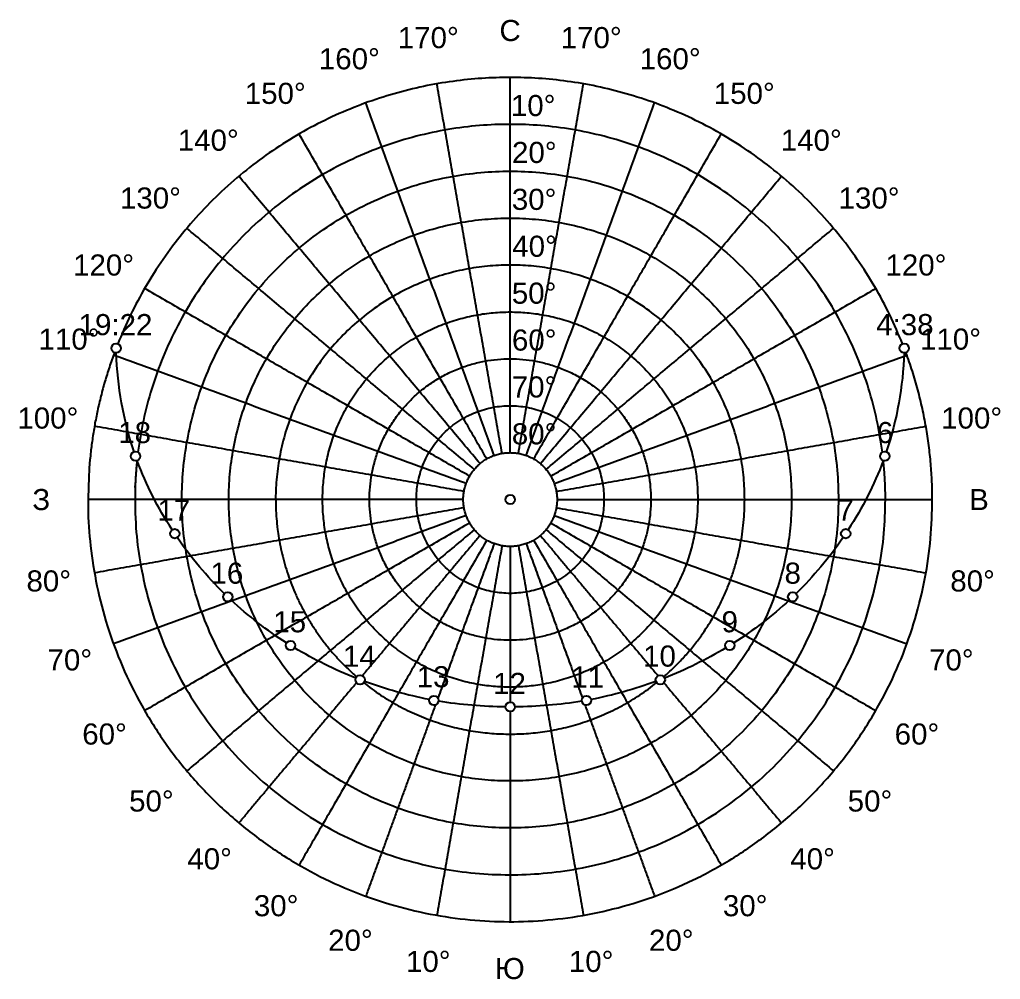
# Model space of a CAD drawing. Header units: metres. Extents: x -116 to 1000, y -497 to 102.
# Drawn here: x -104.6 to 104.5, y -102.3 to 102.3 of the extents above; entities that cross this region are included whole.
import ezdxf

# ---------------------------------------------------------------- set-up
doc = ezdxf.new("R2010")
doc.units = ezdxf.units.M
doc.layers.add('148', color=7, linetype='Continuous', true_color=0x000000)
doc.styles.add('Meters Architectural', font='arial.ttf')

msp = doc.modelspace()

# ---------------------------------------------------------------- linework, layer by layer
at = {"layer": '148'}
for centre in [(-84.02, 32.25), (84.02, 32.25), (-79.87, 9.24), (79.87, 9.24), (0, 0), (-71.53, -7.27), (71.53, -7.27), (-60.23, -20.74), (60.23, -20.74), (-46.81, -31.1), (46.81, -31.1), (-32.01, -38.41), (32.01, -38.41), (-16.26, -42.82), (16.26, -42.82), (0, -44.2)]:
    msp.add_circle(centre, 1, dxfattribs=at)
for points, weights, knots in [([(83.66, 33.18), (61.12, 90), (0, 90), (-61.12, 90), (-83.66, 33.18)], [0.89004139768, 0.780453835725, 1, 0.780453835725, 0.89004139768], [35.402648, 35.402648, 35.402648, 141.371669, 141.371669, 247.340691, 247.340691, 247.340691]), ([(79.36, 10.1), (70.46, 80), (0, 80), (-70.46, 80), (-79.36, 10.1)], [0.953296527249, 0.73269378537, 1, 0.73269378537, 0.953296527249], [10.977918, 10.977918, 10.977918, 125.663706, 125.663706, 240.349494, 240.349494, 240.349494]), ([(70, 0), (70, 70), (0, 70), (-70, 70), (-70, 0), (-70, -70), (0, -70), (70, -70), (70, 0)], [1, 0.707106781187, 1, 0.707106781187, 1, 0.707106781187, 1, 0.707106781187, 1], [0, 0, 0, 109.955743, 109.955743, 219.911486, 219.911486, 329.867229, 329.867229, 439.822972, 439.822972, 439.822972]), ([(60, 0), (60, 60), (0, 60), (-60, 60), (-60, 0), (-60, -60), (0, -60), (60, -60), (60, 0)], [1, 0.707106781187, 1, 0.707106781187, 1, 0.707106781187, 1, 0.707106781187, 1], [0, 0, 0, 94.24778, 94.24778, 188.495559, 188.495559, 282.743339, 282.743339, 376.991118, 376.991118, 376.991118]), ([(50, 0), (50, 50), (0, 50), (-50, 50), (-50, 0), (-50, -22.81), (-32.77, -37.77)], [1, 0.707106781187, 1, 0.707106781187, 1, 0.841040018341, 0.854622616339], [0, 0, 0, 78.539816, 78.539816, 157.079633, 157.079633, 199.705023, 199.705023, 199.705023]), ([(40, 0), (40, 40), (0, 40), (-40, 40), (-40, 0), (-40, -40), (0, -40), (40, -40), (40, 0)], [1, 0.707106781187, 1, 0.707106781187, 1, 0.707106781187, 1, 0.707106781187, 1], [0, 0, 0, 62.831853, 62.831853, 125.663706, 125.663706, 188.495559, 188.495559, 251.327412, 251.327412, 251.327412]), ([(-84.38, 31.32), (-90, 16.16), (-90, 0), (-90, -90), (0, -90), (90, -90), (90, 0)], [0.894255501435, 0.930758870506, 1, 0.707106781187, 1, 0.707106781187, 1], [249.32251, 249.32251, 249.32251, 282.743339, 282.743339, 424.115008, 424.115008, 565.486678, 565.486678, 565.486678]), ([(30, 0), (30, 30), (0, 30), (-30, 30), (-30, 0), (-30, -30), (0, -30), (30, -30), (30, 0)], [1, 0.707106781187, 1, 0.707106781187, 1, 0.707106781187, 1, 0.707106781187, 1], [0, 0, 0, 47.12389, 47.12389, 94.24778, 94.24778, 141.371669, 141.371669, 188.495559, 188.495559, 188.495559]), ([(20, 0), (20, 20), (0, 20), (-20, 20), (-20, 0), (-20, -20), (0, -20), (20, -20), (20, 0)], [1, 0.707106781187, 1, 0.707106781187, 1, 0.707106781187, 1, 0.707106781187, 1], [0, 0, 0, 31.415927, 31.415927, 62.831853, 62.831853, 94.24778, 94.24778, 125.663706, 125.663706, 125.663706]), ([(10, 0), (10, 10), (0, 10), (-10, 10), (-10, 0), (-10, -10), (0, -10), (10, -10), (10, 0)], [1, 0.707106781187, 1, 0.707106781187, 1, 0.707106781187, 1, 0.707106781187, 1], [0, 0, 0, 15.707963, 15.707963, 31.415927, 31.415927, 47.12389, 47.12389, 62.831853, 62.831853, 62.831853]), ([(-79.57, 8.29), (-80, 4.15), (-80, 0), (-80, -80), (0, -80), (80, -80), (80, 0)], [0.960914449148, 0.978943434088, 1, 0.707106781187, 1, 0.707106781187, 1], [242.293246, 242.293246, 242.293246, 251.327412, 251.327412, 376.991118, 376.991118, 502.654825, 502.654825, 502.654825]), ([(-31.23, -39.05), (-17.54, -50), (0, -50), (17.54, -50), (31.23, -39.05)], [0.856176432315, 0.87315276728, 1, 0.87315276728, 0.856176432315], [201.605147, 201.605147, 201.605147, 235.619449, 235.619449, 269.633751, 269.633751, 269.633751])]:
    msp.add_rational_spline(points, weights, degree=2, knots=knots, dxfattribs=at)
for points, degree in [([(0, 10), (0, 50), (0, 90)], 2), ([(-1.74, 9.85), (-8.68, 49.24), (-15.63, 88.63)], 2), ([(1.74, 9.85), (8.68, 49.24), (15.63, 88.63)], 2), ([(-3.42, 9.4), (-17.1, 46.98), (-30.78, 84.57)], 2), ([(3.42, 9.4), (17.1, 46.98), (30.78, 84.57)], 2), ([(-5, 8.66), (-25, 43.3), (-45, 77.94)], 2), ([(5, 8.66), (25, 43.3), (45, 77.94)], 2), ([(-6.43, 7.66), (-32.14, 38.3), (-57.85, 68.94)], 2), ([(6.43, 7.66), (32.14, 38.3), (57.85, 68.94)], 2), ([(-7.66, 6.43), (-38.3, 32.14), (-68.94, 57.85)], 2), ([(7.66, 6.43), (38.3, 32.14), (68.94, 57.85)], 2), ([(-8.66, 5), (-43.3, 25), (-77.94, 45)], 2), ([(8.66, 5), (43.3, 25), (77.94, 45)], 2), ([(-9.4, 3.42), (-46.98, 17.1), (-84.57, 30.78)], 2), ([(-80.19, 10.19), (-82.48, 16.97), (-83.73, 24.12), (-83.99, 31.25)], 3), ([(9.4, 3.42), (46.98, 17.1), (84.57, 30.78)], 2), ([(83.99, 31.25), (83.73, 24.12), (82.48, 16.97), (80.19, 10.19)], 3), ([(-9.85, 1.74), (-49.24, 8.68), (-88.63, 15.63)], 2), ([(9.85, 1.74), (49.24, 8.68), (88.63, 15.63)], 2), ([(-72.08, -6.43), (-75.09, -1.81), (-77.61, 3.13), (-79.53, 8.3)], 3), ([(79.53, 8.3), (77.61, 3.13), (75.09, -1.81), (72.08, -6.43)], 3), ([(-10, 0), (-50, 0), (-90, 0)], 2), ([(10, 0), (50, 0), (90, 0)], 2), ([(-9.85, -1.74), (-49.24, -8.68), (-88.63, -15.63)], 2), ([(9.85, -1.74), (49.24, -8.68), (88.63, -15.63)], 2), ([(-9.4, -3.42), (-46.98, -17.1), (-84.57, -30.78)], 2), ([(9.4, -3.42), (46.98, -17.1), (84.57, -30.78)], 2), ([(-8.66, -5), (-43.3, -25), (-77.94, -45)], 2), ([(8.66, -5), (43.3, -25), (77.94, -45)], 2), ([(-60.95, -20.04), (-64.67, -16.4), (-68.03, -12.39), (-70.97, -8.09)], 3), ([(-7.66, -6.43), (-38.3, -32.14), (-68.94, -57.85)], 2), ([(-6.43, -7.66), (-18.97, -22.6), (-31.51, -37.55)], 2), ([(6.43, -7.66), (18.97, -22.6), (31.51, -37.55)], 2), ([(7.66, -6.43), (38.3, -32.14), (68.94, -57.85)], 2), ([(70.97, -8.09), (68.03, -12.39), (64.67, -16.4), (60.95, -20.04)], 3), ([(-5, -8.66), (-25, -43.3), (-45, -77.94)], 2), ([(-1.74, -9.85), (-8.68, -49.24), (-15.63, -88.63)], 2), ([(-3.42, -9.4), (-9.41, -25.85), (-15.4, -42.31)], 2), ([(0, -10), (0, -26.6), (0, -43.2)], 2), ([(1.74, -9.85), (8.68, -49.24), (15.63, -88.63)], 2), ([(3.42, -9.4), (9.41, -25.85), (15.4, -42.31)], 2), ([(5, -8.66), (25, -43.3), (45, -77.94)], 2), ([(-47.66, -30.57), (-51.87, -27.89), (-55.85, -24.83), (-59.5, -21.42)], 3), ([(59.5, -21.42), (55.85, -24.83), (51.87, -27.89), (47.66, -30.57)], 3), ([(-32.94, -38.05), (-37.45, -36.27), (-41.81, -34.13), (-45.96, -31.62)], 3), ([(45.96, -31.62), (41.81, -34.13), (37.45, -36.27), (32.94, -38.05)], 3), ([(-32.77, -39.06), (-45.31, -54), (-57.85, -68.94)], 2), ([(-17.25, -42.63), (-21.95, -41.73), (-26.58, -40.43), (-31.07, -38.77)], 3), ([(31.07, -38.77), (26.58, -40.43), (21.95, -41.73), (17.25, -42.63)], 3), ([(32.77, -39.06), (45.31, -54), (57.85, -68.94)], 2), ([(-15.93, -43.76), (-23.35, -64.16), (-30.78, -84.57)], 2), ([(-1, -44.2), (-5.78, -44.15), (-10.56, -43.77), (-15.28, -42.98)], 3), ([(15.28, -42.98), (10.56, -43.77), (5.78, -44.15), (1, -44.2)], 3), ([(15.93, -43.76), (23.35, -64.16), (30.78, -84.57)], 2), ([(0, -45.2), (0, -67.6), (0, -90)], 2)]:
    msp.add_open_spline(points, degree=degree, dxfattribs=at)
for points, weights in [([(90, 0), (90, 16.16), (84.38, 31.32)], [1, 0.930758870506, 0.894255501435]), ([(80, 0), (80, 4.15), (79.57, 8.29)], [1, 0.978943434088, 0.960914449148]), ([(32.77, -37.77), (50, -22.81), (50, 0)], [0.854622616339, 0.841040018341, 1])]:
    msp.add_rational_spline(points, weights, degree=2, dxfattribs=at)

# ---------------------------------------------------------------- texts
at = {"layer": '148', "char_height": 4.5, "attachment_point": 1, "style": 'Meters Architectural'}
for s, insert, width in [('170°', (-23.96, 100.74), 34.0435), ('С', (-2.29, 102.26), 17.5598), ('170°', (10.77, 100.74), 34.0435), ('160°', (-40.79, 96.23), 34.0435), ('160°', (27.61, 96.23), 34.0435), ('150°', (-56.59, 88.86), 34.0435), ('150°', (43.41, 88.86), 34.0435), ('10°', (0.15, 86.26), 27.0978), ('140°', (-70.87, 78.87), 34.0435), ('140°', (57.69, 78.87), 34.0435), ('20°', (0.39, 76.26), 27.0978), ('130°', (-83.2, 66.54), 34.0435), ('30°', (0.35, 66.26), 27.0978), ('130°', (70.01, 66.54), 34.0435), ('40°', (0.44, 56.26), 27.0978), ('120°', (-93.19, 52.26), 34.0435), ('120°', (80.01, 52.26), 34.0435), ('50°', (0.35, 46.26), 27.0978), ('19:22', (-92.01, 39.55), 39.6196), ('4:38', (78.03, 39.55), 32.8207), ('110°', (-100.56, 36.46), 34.0435), ('60°', (0.37, 36.26), 27.0978), ('110°', (87.38, 36.46), 34.0435), ('70°', (0.33, 26.26), 27.0978), ('100°', (-105.07, 19.63), 34.0435), ('100°', (91.89, 19.63), 34.0435), ('18', (-83.55, 16.54), 22.4022), ('80°', (0.35, 16.26), 27.0978), ('6', (78.16, 16.54), 15.4076), ('З', (-101.88, 2.26), 16.0924), ('В', (97.85, 2.25), 16.7283), ('7', (69.78, 0.02), 15.4076), ('17', (-75.2, -0.02), 22.3533), ('16', (-63.9, -13.44), 22.3533), ('8', (58.49, -13.44), 15.4565), ('80°', (-103.13, -15.1), 27.0978), ('80°', (93.83, -15.1), 27.0978), ('15', (-50.5, -23.8), 22.4511), ('9', (45.07, -23.8), 15.4565), ('14', (-35.66, -31.16), 22.3043), ('10', (28.34, -31.12), 22.3533), ('70°', (-98.64, -31.94), 27.0978), ('70°', (89.3, -31.94), 27.0978), ('13', (-19.93, -35.52), 22.3533), ('12', (-3.64, -36.95), 22.2554), ('11', (13.02, -35.57), 20.6413), ('60°', (-91.24, -47.74), 27.0978), ('60°', (81.97, -47.74), 27.0978), ('50°', (-81.25, -62.02), 27.0978), ('50°', (71.96, -62.02), 27.0978), ('40°', (-68.84, -74.34), 27.0978), ('40°', (59.72, -74.34), 27.0978), ('30°', (-54.65, -84.34), 27.0978), ('30°', (45.35, -84.34), 27.0978), ('20°', (-38.81, -91.71), 27.0978), ('20°', (29.59, -91.71), 27.0978), ('10°', (-22.22, -96.22), 27.0978), ('10°', (12.51, -96.22), 27.0978), ('Ю', (-3.25, -97.74), 21.0326)]:
    msp.add_mtext(s, dxfattribs=dict(at, insert=insert, width=width))

doc.saveas('drawing.dxf')
